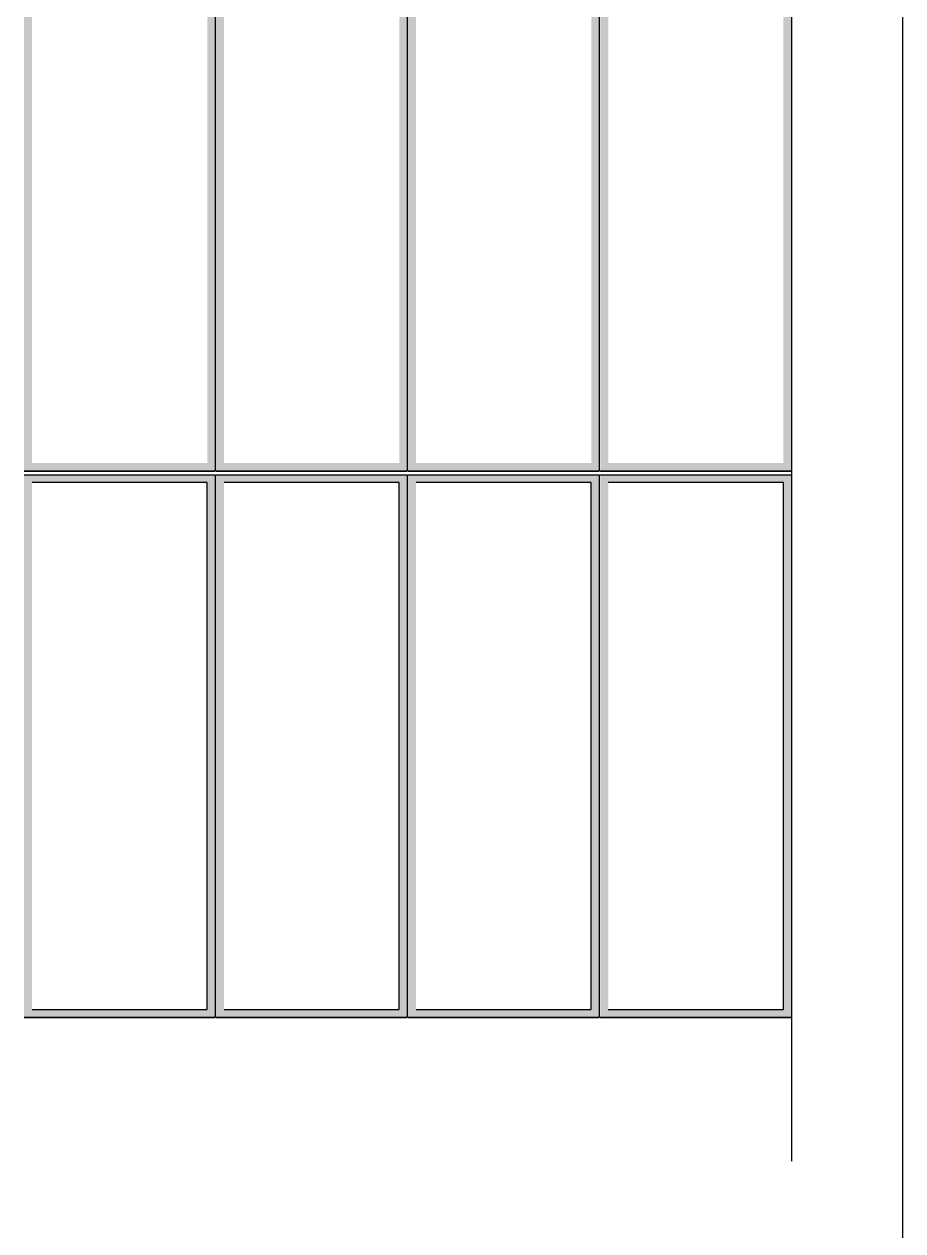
# Model space of a CAD drawing. Header units: inches. Extents: x 2620 to 4317, y 1826 to 2873.
# Drawn here: x 3828.66 to 3856.25, y 2243.8 to 2281.69 of the extents above; entities that cross this region are included whole.
import ezdxf

# ---------------------------------------------------------------- set-up
doc = ezdxf.new("R2010")
doc.units = ezdxf.units.IN
doc.header["$MEASUREMENT"] = 0
doc.linetypes.add('ACAD_ISO02W100', pattern=[15, 12, -3])

msp = doc.modelspace()

# ---------------------------------------------------------------- hatches: boundary and pattern name
h = msp.add_hatch(color=256)
h.dxf.hatch_style = 1
h.set_gradient(color1=(242, 103, 34), color2=(248, 153, 30), tint=1)
h.paths.add_polyline_path([(3834.66033, 2284.6982), (3828.66033, 2284.6982), (3828.66033, 2267.6582), (3834.66033, 2267.6582)])
h.paths.add_polyline_path([(3834.41033, 2267.9082), (3828.91033, 2267.9082), (3828.91033, 2284.4482), (3834.41033, 2284.4482)], flags=16)
h = msp.add_hatch(color=256)
h.dxf.hatch_style = 1
h.set_gradient(color1=(242, 103, 34), color2=(248, 153, 30), tint=1)
h.paths.add_polyline_path([(3840.6877, 2284.6982), (3834.6877, 2284.6982), (3834.6877, 2267.6582), (3840.6877, 2267.6582)])
h.paths.add_polyline_path([(3840.4377, 2267.9082), (3834.9377, 2267.9082), (3834.9377, 2284.4482), (3840.4377, 2284.4482)], flags=16)
h = msp.add_hatch(color=256)
h.dxf.hatch_style = 1
h.set_gradient(color1=(242, 103, 34), color2=(248, 153, 30), tint=1)
h.paths.add_polyline_path([(3846.71506, 2284.6982), (3840.71506, 2284.6982), (3840.71506, 2267.6582), (3846.71506, 2267.6582)])
h.paths.add_polyline_path([(3846.46506, 2267.9082), (3840.96506, 2267.9082), (3840.96506, 2284.4482), (3846.46506, 2284.4482)], flags=16)
h = msp.add_hatch(color=256)
h.dxf.hatch_style = 1
h.set_gradient(color1=(242, 103, 34), color2=(248, 153, 30), tint=1)
h.paths.add_polyline_path([(3852.74991, 2284.6982), (3846.74991, 2284.6982), (3846.74991, 2267.6582), (3852.74991, 2267.6582)])
h.paths.add_polyline_path([(3852.49991, 2267.9082), (3846.99991, 2267.9082), (3846.99991, 2284.4482), (3852.49991, 2284.4482)], flags=16)
h = msp.add_hatch(color=256)
h.dxf.hatch_style = 1
h.set_gradient(color1=(242, 103, 34), color2=(248, 153, 30), tint=1)
h.paths.add_polyline_path([(3834.66033, 2267.54574), (3828.66033, 2267.54574), (3828.66033, 2250.50574), (3834.66033, 2250.50574)])
h.paths.add_polyline_path([(3834.41033, 2250.75574), (3828.91033, 2250.75574), (3828.91033, 2267.29574), (3834.41033, 2267.29574)], flags=16)
h = msp.add_hatch(color=256)
h.dxf.hatch_style = 1
h.set_gradient(color1=(242, 103, 34), color2=(248, 153, 30), tint=1)
h.paths.add_polyline_path([(3840.6877, 2267.54574), (3834.6877, 2267.54574), (3834.6877, 2250.50574), (3840.6877, 2250.50574)])
h.paths.add_polyline_path([(3840.4377, 2250.75574), (3834.9377, 2250.75574), (3834.9377, 2267.29574), (3840.4377, 2267.29574)], flags=16)
h = msp.add_hatch(color=256)
h.dxf.hatch_style = 1
h.set_gradient(color1=(242, 103, 34), color2=(248, 153, 30), tint=1)
h.paths.add_polyline_path([(3846.71506, 2267.54574), (3840.71506, 2267.54574), (3840.71506, 2250.50574), (3846.71506, 2250.50574)])
h.paths.add_polyline_path([(3846.46506, 2250.75574), (3840.96506, 2250.75574), (3840.96506, 2267.29574), (3846.46506, 2267.29574)], flags=16)
h = msp.add_hatch(color=256)
h.dxf.hatch_style = 1
h.set_gradient(color1=(242, 103, 34), color2=(248, 153, 30), tint=1)
h.paths.add_polyline_path([(3852.74991, 2267.54574), (3846.74991, 2267.54574), (3846.74991, 2250.50574), (3852.74991, 2250.50574)])
h.paths.add_polyline_path([(3852.49991, 2250.75574), (3846.99991, 2250.75574), (3846.99991, 2267.29574), (3852.49991, 2267.29574)], flags=16)

# ---------------------------------------------------------------- linework, layer by layer
at = {"linetype": 'ACAD_ISO02W100'}
msp.add_line((3852.74991, 2662.99441), (3852.74991, 2194.99441), dxfattribs=at)
for p, q in [((3856.24991, 2194.99441), (3856.24991, 2662.99441)), ((3834.66033, 2284.6982), (3834.66033, 2267.6582)), ((3840.6877, 2284.6982), (3840.6877, 2267.6582)), ((3846.71506, 2284.6982), (3846.71506, 2267.6582)), ((3852.74991, 2284.6982), (3852.74991, 2267.6582)), ((3828.66033, 2267.6582), (3834.66033, 2267.6582)), ((3834.66033, 2267.6582), (3828.66033, 2267.6582)), ((3828.66033, 2267.54574), (3834.66033, 2267.54574)), ((3828.91033, 2267.6582), (3834.66033, 2267.6582)), ((3828.91033, 2267.54574), (3834.66033, 2267.54574)), ((3834.66033, 2267.54574), (3834.66033, 2250.50574)), ((3834.6877, 2267.6582), (3840.6877, 2267.6582)), ((3840.6877, 2267.6582), (3834.6877, 2267.6582)), ((3834.6877, 2267.54574), (3840.6877, 2267.54574)), ((3834.9377, 2267.6582), (3840.6877, 2267.6582)), ((3834.9377, 2267.54574), (3840.6877, 2267.54574)), ((3840.6877, 2267.54574), (3840.6877, 2250.50574)), ((3840.71506, 2267.6582), (3846.71506, 2267.6582)), ((3846.71506, 2267.6582), (3840.71506, 2267.6582)), ((3840.71506, 2267.54574), (3846.71506, 2267.54574)), ((3840.96506, 2267.6582), (3846.71506, 2267.6582)), ((3840.96506, 2267.54574), (3846.71506, 2267.54574)), ((3846.71506, 2267.54574), (3846.71506, 2250.50574)), ((3846.74991, 2267.6582), (3852.74991, 2267.6582)), ((3852.74991, 2267.6582), (3846.74991, 2267.6582)), ((3846.74991, 2267.54574), (3852.74991, 2267.54574)), ((3846.99991, 2267.6582), (3852.74991, 2267.6582)), ((3846.99991, 2267.54574), (3852.74991, 2267.54574)), ((3852.74991, 2267.54574), (3852.74991, 2250.50574)), ((3834.41033, 2267.29574), (3828.91033, 2267.29574)), ((3834.41033, 2250.75574), (3834.41033, 2267.29574)), ((3840.4377, 2267.29574), (3834.9377, 2267.29574)), ((3840.4377, 2250.75574), (3840.4377, 2267.29574)), ((3846.46506, 2267.29574), (3840.96506, 2267.29574)), ((3846.46506, 2250.75574), (3846.46506, 2267.29574)), ((3852.49991, 2267.29574), (3846.99991, 2267.29574)), ((3852.49991, 2250.75574), (3852.49991, 2267.29574)), ((3828.91033, 2250.75574), (3834.41033, 2250.75574)), ((3834.9377, 2250.75574), (3840.4377, 2250.75574)), ((3840.96506, 2250.75574), (3846.46506, 2250.75574)), ((3846.99991, 2250.75574), (3852.49991, 2250.75574)), ((3828.66033, 2250.50574), (3834.66033, 2250.50574)), ((3834.66033, 2250.50574), (3828.66033, 2250.50574)), ((3828.91033, 2250.50574), (3834.66033, 2250.50574)), ((3834.6877, 2250.50574), (3840.6877, 2250.50574)), ((3840.6877, 2250.50574), (3834.6877, 2250.50574)), ((3834.9377, 2250.50574), (3840.6877, 2250.50574)), ((3840.71506, 2250.50574), (3846.71506, 2250.50574)), ((3846.71506, 2250.50574), (3840.71506, 2250.50574)), ((3840.96506, 2250.50574), (3846.71506, 2250.50574)), ((3846.74991, 2250.50574), (3852.74991, 2250.50574)), ((3852.74991, 2250.50574), (3846.74991, 2250.50574)), ((3846.99991, 2250.50574), (3852.74991, 2250.50574))]:
    msp.add_line(p, q)

doc.saveas('drawing.dxf')
